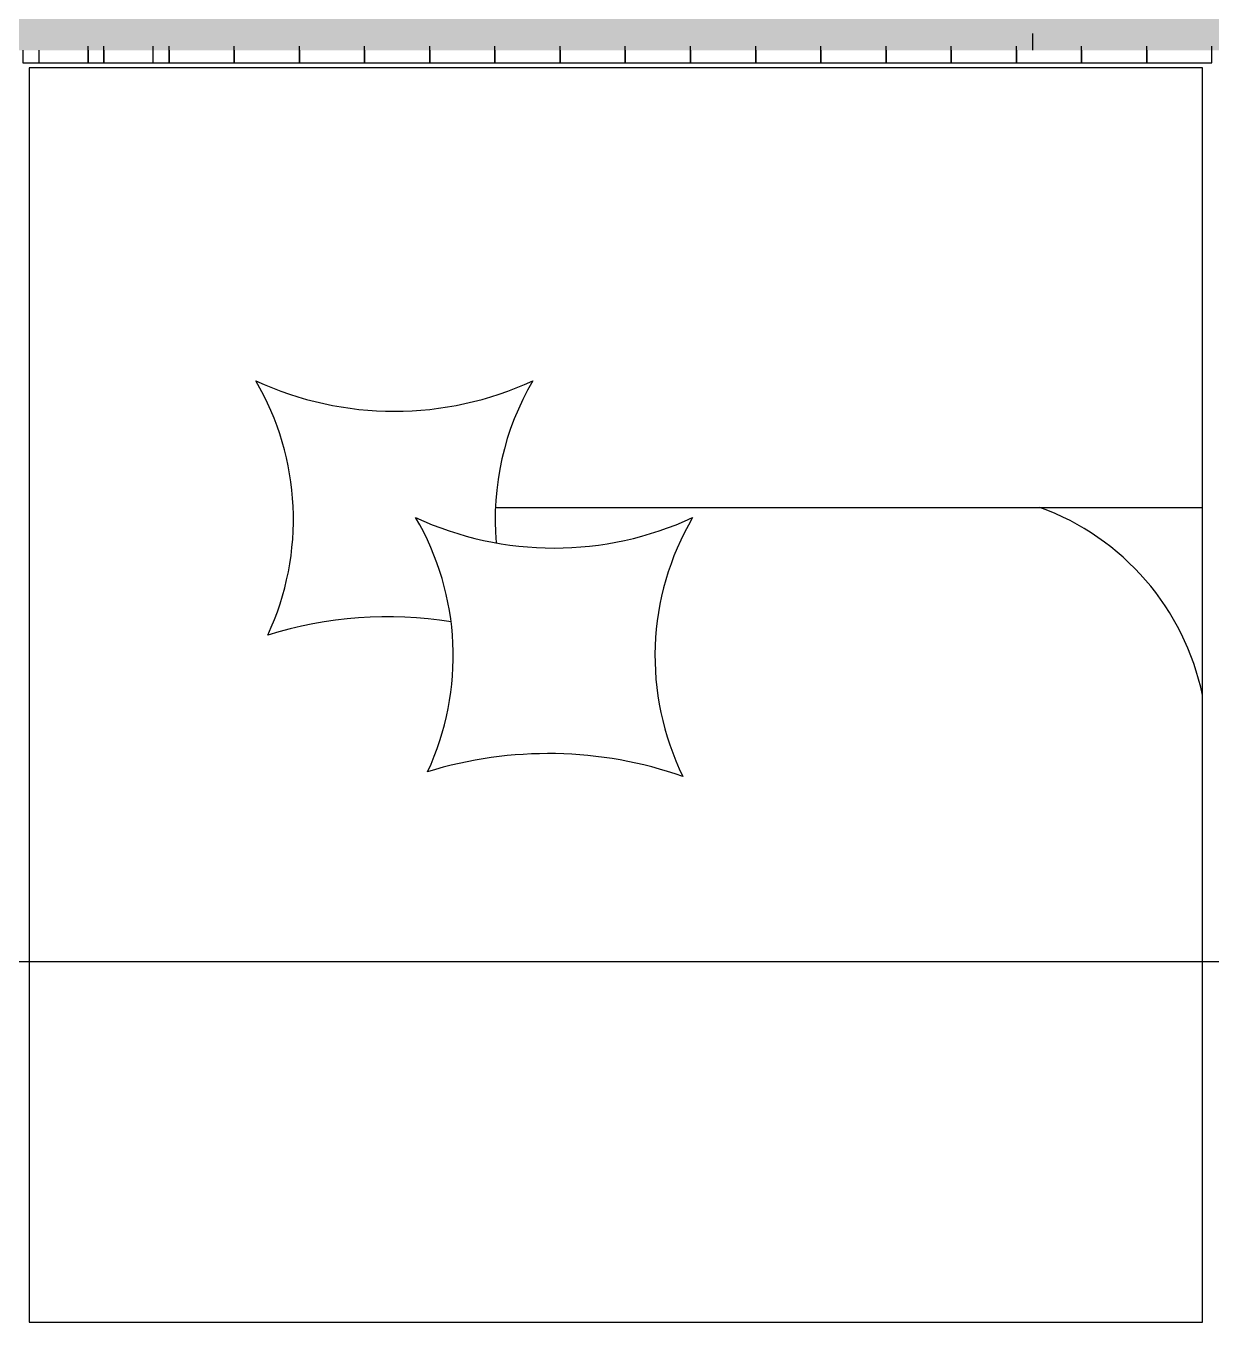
# Model space of a CAD drawing. Header units: feet. Extents: x 600 to 2744, y 411 to 1435.
# Drawn here: x 645.5 to 718.3, y 968.8 to 1048.7 of the extents above; entities that cross this region are included whole.
import ezdxf

# ---------------------------------------------------------------- set-up
doc = ezdxf.new("R2010")
doc.units = ezdxf.units.FT

msp = doc.modelspace()

# ---------------------------------------------------------------- hatches: boundary and pattern name
at = {"true_color": 0x000000}
h = msp.add_hatch(color=18, dxfattribs=at)
h.dxf.hatch_style = 1
h.paths.add_polyline_path([(756.535, 1051.124), (615.528, 1051.124), (615.528, 1047.26), (623.255, 1047.26), (756.535, 1047.26)])
h.paths.add_polyline_path([(623.255, 1047.26), (615.528, 1047.26), (615.528, 1005.855), (623.255, 1005.855)])
h.paths.add_polyline_path([(623.257, 940.201), (615.53, 940.201), (615.53, 917.022), (623.257, 917.022)])
h.paths.add_polyline_path([(623.257, 917.022), (615.53, 917.022), (615.53, 909.296), (623.257, 909.296)])
h.paths.add_polyline_path([(646.436, 917.022), (623.257, 917.022), (623.257, 909.296), (646.436, 909.296)])
h.paths.add_polyline_path([(795.167, 917.021), (712.108, 917.021), (712.108, 909.294), (795.167, 909.294)])
h.paths.add_polyline_path([(802.896, 991.305), (794.896, 991.305), (794.896, 917.021), (795.167, 917.021), (795.167, 909.296), (802.896, 909.296)])
h.paths.add_polyline_path([(802.896, 1156.296), (794.896, 1156.296), (794.896, 991.305), (802.896, 991.305)])

# ---------------------------------------------------------------- linework, layer by layer
for p, q in [((707.255, 1047.26), (707.255, 1048.291)), ((674.28, 1019.192), (717.674, 1019.192)), ((823.08, 991.305), (604.991, 991.305))]:
    msp.add_line(p, q)
for points in [[(645.279, 1047.259), (645.279, 1046.482), (649.279, 1046.482), (649.279, 1047.509)], [(646.253, 1047.259), (646.253, 1046.482), (650.253, 1046.482), (650.253, 1047.509)], [(649.279, 1047.259), (649.279, 1046.482), (653.279, 1046.482), (653.279, 1047.509)], [(650.253, 1047.26), (650.253, 1046.483), (654.253, 1046.483), (654.253, 1047.51)], [(654.253, 1047.259), (654.253, 1046.482), (658.253, 1046.482), (658.253, 1047.509)], [(658.253, 1047.26), (658.253, 1046.483), (662.253, 1046.483), (662.253, 1047.51)], [(662.253, 1047.259), (662.253, 1046.482), (666.253, 1046.482), (666.253, 1047.509)], [(666.253, 1047.26), (666.253, 1046.483), (670.253, 1046.483), (670.253, 1047.51)], [(670.253, 1047.259), (670.253, 1046.482), (674.253, 1046.482), (674.253, 1047.509)], [(674.253, 1047.26), (674.253, 1046.483), (678.253, 1046.483), (678.253, 1047.51)], [(678.253, 1047.259), (678.253, 1046.482), (682.253, 1046.482), (682.253, 1047.509)], [(682.253, 1047.26), (682.253, 1046.483), (686.253, 1046.483), (686.253, 1047.51)], [(686.253, 1047.259), (686.253, 1046.482), (690.253, 1046.482), (690.253, 1047.509)], [(690.253, 1047.26), (690.253, 1046.483), (694.253, 1046.483), (694.253, 1047.51)], [(694.253, 1047.26), (694.253, 1046.483), (698.253, 1046.483), (698.253, 1047.51)], [(698.253, 1047.26), (698.253, 1046.483), (702.253, 1046.483), (702.253, 1047.51)], [(702.253, 1047.259), (702.253, 1046.482), (706.253, 1046.482), (706.253, 1047.509)], [(706.253, 1047.26), (706.253, 1046.483), (710.253, 1046.483), (710.253, 1047.51)], [(710.253, 1047.26), (710.253, 1046.483), (714.253, 1046.483), (714.253, 1047.51)], [(714.253, 1047.259), (714.253, 1046.482), (718.253, 1046.482), (718.253, 1047.509)]]:
    msp.add_lwpolyline(points)
msp.add_lwpolyline([(717.674, 969.175), (717.674, 1046.175), (645.674, 1046.175), (645.674, 969.175)], close=True)
msp.add_lwpolyline([(671.56, 1012.179, 0.113909), (660.309, 1011.361, 0.246476), (659.577, 1026.967, 0.220001), (676.577, 1026.967, 0.155694), (674.328, 1017.017)], format="xyb")
msp.add_lwpolyline([(669.385, 1018.572, 0.220001), (686.385, 1018.572, 0.252076), (685.79, 1002.678, 0.160281), (670.117, 1002.966, 0.246476)], format="xyb", close=True)
msp.add_arc((702.335, 1004.467), 15.671, 11.80972, 69.98369)

doc.saveas('drawing.dxf')
